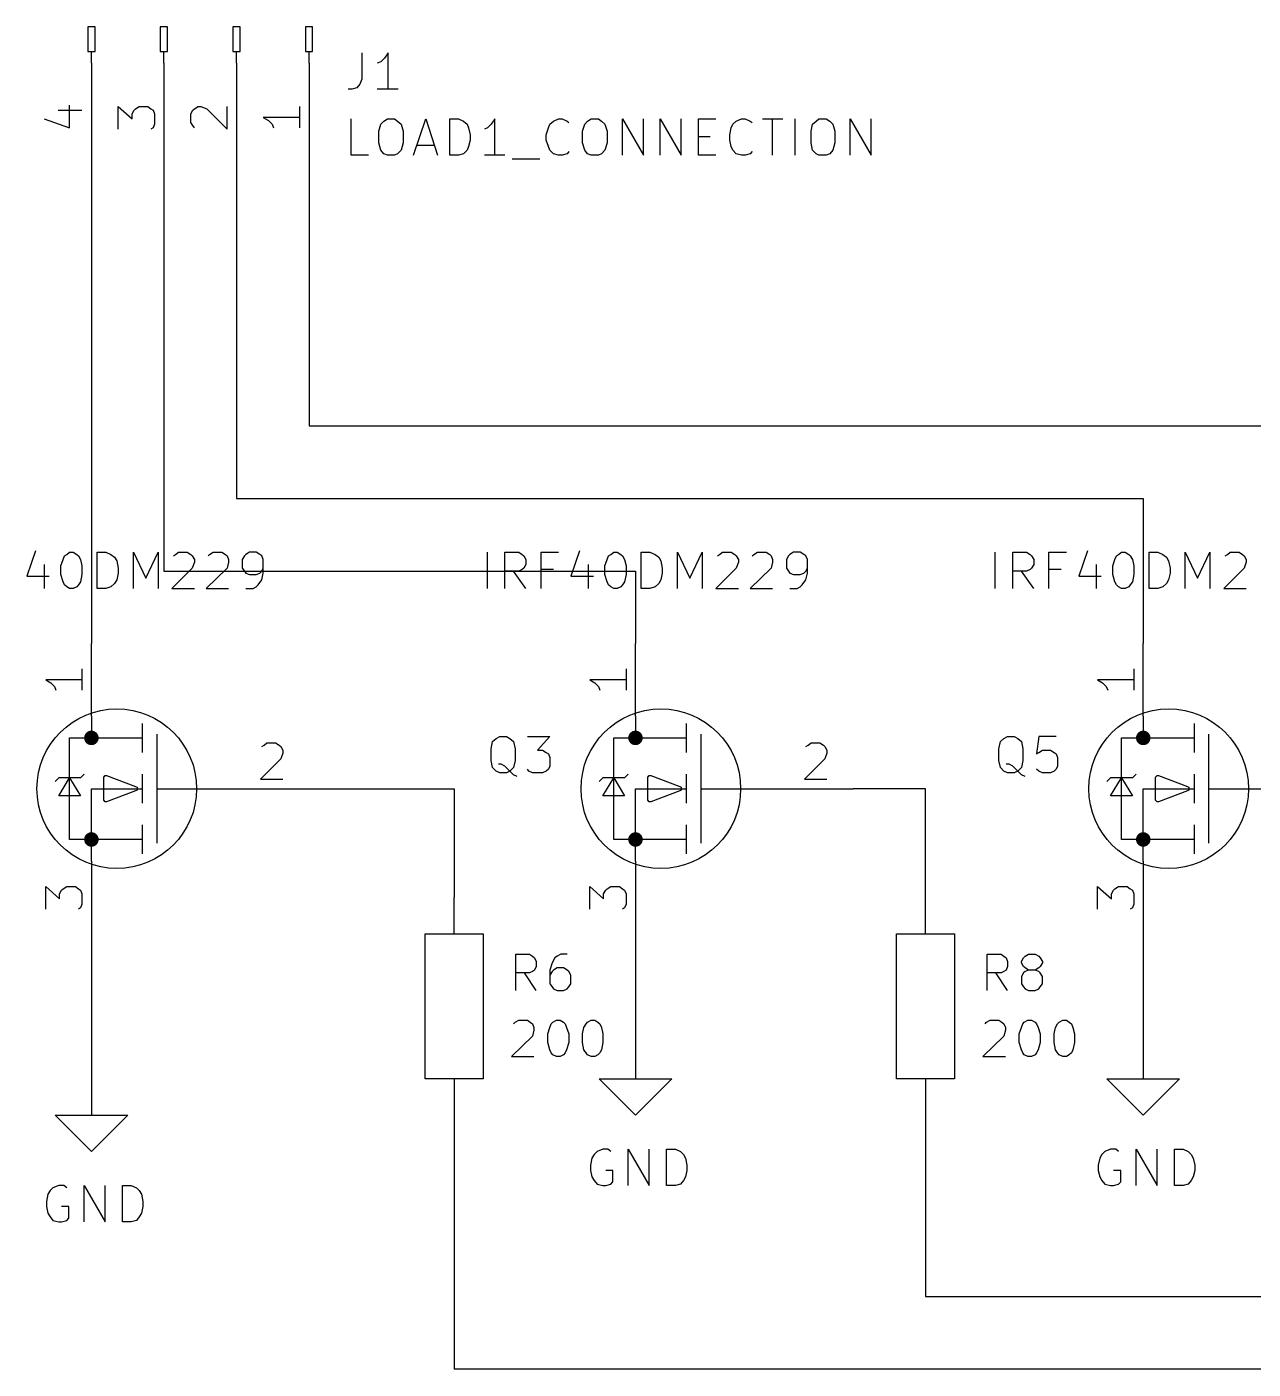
# Model space of a CAD drawing. Extents: x 0.5 to 16.1, y -11.2 to -0.6.
# Drawn here: x 6.461 to 8.151, y -3.7 to -1.85 of the extents above; entities that cross this region are included whole.
import ezdxf

# ---------------------------------------------------------------- set-up
doc = ezdxf.new("R2010")
doc.units = 0
doc.header["$MEASUREMENT"] = 0
for name, color, linetype in [('CYAN2', 4, 'CONTINUOUS'), ('GREEN2', 3, 'CONTINUOUS'), ('RED2', 1, 'CONTINUOUS')]:
    doc.layers.add(name, color=color, linetype=linetype)

msp = doc.modelspace()

# ---------------------------------------------------------------- linework, layer by layer
at = {"layer": 'CYAN2', "linetype": 'CONTINUOUS'}
for p, q in [((6.923, -1.886), (6.923, -1.922)), ((6.959, -1.886), (6.954, -1.893)), ((6.959, -1.936), (6.959, -1.886)), ((6.949, -1.898), (6.944, -1.9)), ((6.954, -1.893), (6.949, -1.898)), ((6.923, -1.922), (6.92, -1.929)), ((6.909, -1.936), (6.904, -1.936)), ((6.916, -1.934), (6.909, -1.936)), ((6.92, -1.929), (6.916, -1.934)), ((6.973, -1.936), (6.944, -1.936)), ((6.908, -2.027), (6.908, -1.977)), ((6.953, -1.98), (6.958, -1.977)), ((6.958, -1.977), (6.968, -1.977)), ((6.968, -1.977), (6.972, -1.98)), ((6.994, -2.027), (7.011, -1.977)), ((7.011, -1.977), (7.027, -2.027)), ((7.044, -2.027), (7.044, -1.977)), ((7.044, -1.977), (7.056, -1.977)), ((7.056, -1.977), (7.063, -1.98)), ((7.106, -1.977), (7.101, -1.984)), ((7.106, -2.027), (7.106, -1.977)), ((7.187, -1.98), (7.194, -1.977)), ((7.194, -1.977), (7.199, -1.977)), ((7.199, -1.977), (7.206, -1.98)), ((7.234, -1.98), (7.239, -1.977)), ((7.239, -1.977), (7.249, -1.977)), ((7.249, -1.977), (7.253, -1.98)), ((7.282, -2.027), (7.282, -1.977)), ((7.282, -1.977), (7.311, -2.027)), ((7.311, -2.027), (7.311, -1.977)), ((7.334, -2.027), (7.334, -1.977)), ((7.334, -1.977), (7.363, -2.027)), ((7.363, -2.027), (7.363, -1.977)), ((7.387, -2.027), (7.387, -1.977)), ((7.387, -1.977), (7.411, -1.977)), ((7.439, -1.98), (7.446, -1.977)), ((7.446, -1.977), (7.451, -1.977)), ((7.451, -1.977), (7.458, -1.98)), ((7.475, -1.977), (7.503, -1.977)), ((7.489, -2.027), (7.489, -1.977)), ((7.52, -2.027), (7.52, -1.977)), ((7.549, -1.98), (7.553, -1.977)), ((7.553, -1.977), (7.563, -1.977)), ((7.563, -1.977), (7.568, -1.98)), ((7.596, -2.027), (7.596, -1.977)), ((7.596, -1.977), (7.625, -2.027)), ((7.625, -2.027), (7.625, -1.977)), ((6.946, -1.994), (6.949, -1.984)), ((6.946, -2.01), (6.946, -1.994)), ((6.949, -1.984), (6.953, -1.98)), ((6.972, -1.98), (6.977, -1.984)), ((6.977, -1.984), (6.98, -1.994)), ((6.98, -1.994), (6.98, -2.01)), ((7.063, -1.98), (7.068, -1.984)), ((7.068, -1.984), (7.07, -1.989)), ((7.07, -1.989), (7.072, -1.999)), ((7.096, -1.989), (7.092, -1.991)), ((7.101, -1.984), (7.096, -1.989)), ((7.177, -1.999), (7.18, -1.989)), ((7.18, -1.989), (7.182, -1.984)), ((7.182, -1.984), (7.187, -1.98)), ((7.206, -1.98), (7.208, -1.982)), ((7.227, -1.994), (7.23, -1.984)), ((7.227, -2.01), (7.227, -1.994)), ((7.23, -1.984), (7.234, -1.98)), ((7.253, -1.98), (7.258, -1.984)), ((7.258, -1.984), (7.261, -1.994)), ((7.261, -1.994), (7.261, -2.01)), ((7.43, -1.999), (7.432, -1.989)), ((7.432, -1.989), (7.434, -1.984)), ((7.434, -1.984), (7.439, -1.98)), ((7.458, -1.98), (7.461, -1.982)), ((7.542, -1.994), (7.544, -1.984)), ((7.542, -2.01), (7.542, -1.994)), ((7.544, -1.984), (7.549, -1.98)), ((7.568, -1.98), (7.572, -1.984)), ((7.572, -1.984), (7.575, -1.994)), ((7.575, -1.994), (7.575, -2.01)), ((6.949, -2.02), (6.946, -2.01)), ((6.98, -2.01), (6.977, -2.02)), ((6.999, -2.013), (7.022, -2.013)), ((7.07, -2.015), (7.068, -2.02)), ((7.072, -2.006), (7.07, -2.015)), ((7.072, -1.999), (7.072, -2.006)), ((7.177, -2.006), (7.177, -1.999)), ((7.18, -2.015), (7.177, -2.006)), ((7.182, -2.02), (7.18, -2.015)), ((7.23, -2.02), (7.227, -2.01)), ((7.261, -2.01), (7.258, -2.02)), ((7.387, -2.001), (7.403, -2.001)), ((7.43, -2.006), (7.43, -1.999)), ((7.432, -2.015), (7.43, -2.006)), ((7.434, -2.02), (7.432, -2.015)), ((7.544, -2.02), (7.542, -2.01)), ((7.575, -2.01), (7.572, -2.02)), ((6.932, -2.027), (6.908, -2.027)), ((6.953, -2.025), (6.949, -2.02)), ((6.958, -2.027), (6.953, -2.025)), ((6.968, -2.027), (6.958, -2.027)), ((6.972, -2.025), (6.968, -2.027)), ((6.977, -2.02), (6.972, -2.025)), ((7.056, -2.027), (7.044, -2.027)), ((7.063, -2.025), (7.056, -2.027)), ((7.068, -2.02), (7.063, -2.025)), ((7.12, -2.027), (7.092, -2.027)), ((7.13, -2.032), (7.168, -2.032)), ((7.187, -2.025), (7.182, -2.02)), ((7.194, -2.027), (7.187, -2.025)), ((7.199, -2.027), (7.194, -2.027)), ((7.206, -2.025), (7.199, -2.027)), ((7.208, -2.022), (7.206, -2.025)), ((7.234, -2.025), (7.23, -2.02)), ((7.239, -2.027), (7.234, -2.025)), ((7.249, -2.027), (7.239, -2.027)), ((7.253, -2.025), (7.249, -2.027)), ((7.258, -2.02), (7.253, -2.025)), ((7.411, -2.027), (7.387, -2.027)), ((7.439, -2.025), (7.434, -2.02)), ((7.446, -2.027), (7.439, -2.025)), ((7.451, -2.027), (7.446, -2.027)), ((7.458, -2.025), (7.451, -2.027)), ((7.461, -2.022), (7.458, -2.025)), ((7.549, -2.025), (7.544, -2.02)), ((7.553, -2.027), (7.549, -2.025)), ((7.563, -2.027), (7.553, -2.027)), ((7.568, -2.025), (7.563, -2.027)), ((7.572, -2.02), (7.568, -2.025)), ((6.473, -2.572), (6.461, -2.607)), ((6.508, -2.593), (6.511, -2.584)), ((6.511, -2.584), (6.513, -2.579)), ((6.513, -2.579), (6.516, -2.577)), ((6.516, -2.577), (6.52, -2.574)), ((6.52, -2.574), (6.525, -2.574)), ((6.525, -2.574), (6.53, -2.577)), ((6.53, -2.577), (6.532, -2.579)), ((6.532, -2.579), (6.535, -2.584)), ((6.535, -2.584), (6.537, -2.593)), ((6.558, -2.624), (6.558, -2.574)), ((6.558, -2.574), (6.57, -2.574)), ((6.57, -2.574), (6.577, -2.577)), ((6.577, -2.577), (6.582, -2.581)), ((6.582, -2.581), (6.585, -2.586)), ((6.585, -2.586), (6.587, -2.596)), ((6.608, -2.624), (6.608, -2.574)), ((6.608, -2.574), (6.625, -2.61)), ((6.625, -2.61), (6.642, -2.574)), ((6.642, -2.574), (6.642, -2.624)), ((6.663, -2.579), (6.666, -2.577)), ((6.666, -2.577), (6.67, -2.574)), ((6.67, -2.574), (6.682, -2.574)), ((6.682, -2.574), (6.687, -2.577)), ((6.687, -2.577), (6.689, -2.579)), ((6.689, -2.579), (6.692, -2.584)), ((6.692, -2.588), (6.689, -2.596)), ((6.692, -2.584), (6.692, -2.588)), ((6.711, -2.579), (6.713, -2.577)), ((6.713, -2.577), (6.718, -2.574)), ((6.718, -2.574), (6.73, -2.574)), ((6.73, -2.574), (6.735, -2.577)), ((6.735, -2.577), (6.737, -2.579)), ((6.737, -2.579), (6.739, -2.584)), ((6.739, -2.588), (6.737, -2.596)), ((6.739, -2.584), (6.739, -2.588)), ((6.761, -2.579), (6.758, -2.584)), ((6.758, -2.584), (6.758, -2.596)), ((6.763, -2.577), (6.761, -2.579)), ((6.768, -2.574), (6.763, -2.577)), ((6.777, -2.574), (6.768, -2.574)), ((6.782, -2.577), (6.777, -2.574)), ((6.785, -2.579), (6.782, -2.577)), ((6.787, -2.584), (6.785, -2.579)), ((6.787, -2.603), (6.787, -2.584)), ((7.096, -2.624), (7.096, -2.574)), ((7.12, -2.624), (7.12, -2.574)), ((7.12, -2.574), (7.139, -2.574)), ((7.139, -2.574), (7.144, -2.577)), ((7.144, -2.577), (7.146, -2.579)), ((7.146, -2.579), (7.149, -2.584)), ((7.149, -2.584), (7.149, -2.591)), ((7.17, -2.624), (7.17, -2.574)), ((7.17, -2.574), (7.194, -2.574)), ((7.223, -2.572), (7.211, -2.607)), ((7.258, -2.593), (7.261, -2.584)), ((7.261, -2.584), (7.263, -2.579)), ((7.263, -2.579), (7.266, -2.577)), ((7.266, -2.577), (7.27, -2.574)), ((7.27, -2.574), (7.275, -2.574)), ((7.275, -2.574), (7.28, -2.577)), ((7.28, -2.577), (7.282, -2.579)), ((7.282, -2.579), (7.285, -2.584)), ((7.285, -2.584), (7.287, -2.593)), ((7.308, -2.624), (7.308, -2.574)), ((7.308, -2.574), (7.32, -2.574)), ((7.32, -2.574), (7.327, -2.577)), ((7.327, -2.577), (7.332, -2.581)), ((7.332, -2.581), (7.335, -2.586)), ((7.335, -2.586), (7.337, -2.596)), ((7.358, -2.624), (7.358, -2.574)), ((7.358, -2.574), (7.375, -2.61)), ((7.375, -2.61), (7.392, -2.574)), ((7.392, -2.574), (7.392, -2.624)), ((7.413, -2.579), (7.416, -2.577)), ((7.416, -2.577), (7.42, -2.574)), ((7.42, -2.574), (7.432, -2.574)), ((7.432, -2.574), (7.437, -2.577)), ((7.437, -2.577), (7.439, -2.579)), ((7.439, -2.579), (7.442, -2.584)), ((7.442, -2.588), (7.439, -2.596)), ((7.442, -2.584), (7.442, -2.588)), ((7.461, -2.579), (7.463, -2.577)), ((7.463, -2.577), (7.468, -2.574)), ((7.468, -2.574), (7.48, -2.574)), ((7.48, -2.574), (7.485, -2.577)), ((7.485, -2.577), (7.487, -2.579)), ((7.487, -2.579), (7.489, -2.584)), ((7.489, -2.588), (7.487, -2.596)), ((7.489, -2.584), (7.489, -2.588)), ((7.511, -2.579), (7.508, -2.584)), ((7.508, -2.584), (7.508, -2.596)), ((7.513, -2.577), (7.511, -2.579)), ((7.518, -2.574), (7.513, -2.577)), ((7.527, -2.574), (7.518, -2.574)), ((7.532, -2.577), (7.527, -2.574)), ((7.535, -2.579), (7.532, -2.577)), ((7.537, -2.584), (7.535, -2.579)), ((7.537, -2.603), (7.537, -2.584)), ((7.796, -2.624), (7.796, -2.574)), ((7.82, -2.624), (7.82, -2.574)), ((7.82, -2.574), (7.839, -2.574)), ((7.839, -2.574), (7.844, -2.577)), ((7.844, -2.577), (7.846, -2.579)), ((7.846, -2.579), (7.849, -2.584)), ((7.849, -2.584), (7.849, -2.591)), ((7.87, -2.624), (7.87, -2.574)), ((7.87, -2.574), (7.894, -2.574)), ((7.923, -2.572), (7.911, -2.607)), ((7.958, -2.593), (7.961, -2.584)), ((7.961, -2.584), (7.963, -2.579)), ((7.963, -2.579), (7.966, -2.577)), ((7.966, -2.577), (7.97, -2.574)), ((7.97, -2.574), (7.975, -2.574)), ((7.975, -2.574), (7.98, -2.577)), ((7.98, -2.577), (7.982, -2.579)), ((7.982, -2.579), (7.985, -2.584)), ((7.985, -2.584), (7.987, -2.593)), ((8.008, -2.624), (8.008, -2.574)), ((8.008, -2.574), (8.02, -2.574)), ((8.02, -2.574), (8.027, -2.577)), ((8.027, -2.577), (8.032, -2.581)), ((8.032, -2.581), (8.035, -2.586)), ((8.035, -2.586), (8.037, -2.596)), ((8.058, -2.624), (8.058, -2.574)), ((8.058, -2.574), (8.075, -2.61)), ((8.075, -2.61), (8.092, -2.574)), ((8.092, -2.574), (8.092, -2.624)), ((8.113, -2.579), (8.116, -2.577)), ((8.116, -2.577), (8.12, -2.574)), ((8.12, -2.574), (8.132, -2.574)), ((8.132, -2.574), (8.137, -2.577)), ((8.137, -2.577), (8.139, -2.579)), ((8.139, -2.579), (8.142, -2.584)), ((8.142, -2.588), (8.139, -2.596)), ((8.142, -2.584), (8.142, -2.588)), ((6.461, -2.607), (6.492, -2.607)), ((6.485, -2.591), (6.485, -2.624)), ((6.508, -2.605), (6.508, -2.593)), ((6.511, -2.615), (6.508, -2.605)), ((6.537, -2.605), (6.535, -2.615)), ((6.537, -2.593), (6.537, -2.605)), ((6.587, -2.603), (6.585, -2.612)), ((6.587, -2.596), (6.587, -2.603)), ((6.689, -2.596), (6.661, -2.624)), ((6.737, -2.596), (6.708, -2.624)), ((6.758, -2.596), (6.761, -2.6)), ((6.761, -2.6), (6.763, -2.603)), ((6.763, -2.603), (6.768, -2.605)), ((6.768, -2.605), (6.777, -2.605)), ((6.777, -2.605), (6.782, -2.603)), ((6.782, -2.603), (6.785, -2.6)), ((6.785, -2.6), (6.787, -2.596)), ((6.785, -2.612), (6.787, -2.603)), ((7.139, -2.6), (7.12, -2.6)), ((7.149, -2.624), (7.132, -2.6)), ((7.144, -2.598), (7.139, -2.6)), ((7.146, -2.596), (7.144, -2.598)), ((7.149, -2.591), (7.146, -2.596)), ((7.187, -2.598), (7.17, -2.598)), ((7.211, -2.607), (7.242, -2.607)), ((7.235, -2.591), (7.235, -2.624)), ((7.258, -2.605), (7.258, -2.593)), ((7.261, -2.615), (7.258, -2.605)), ((7.287, -2.605), (7.285, -2.615)), ((7.287, -2.593), (7.287, -2.605)), ((7.337, -2.603), (7.335, -2.612)), ((7.337, -2.596), (7.337, -2.603)), ((7.439, -2.596), (7.411, -2.624)), ((7.487, -2.596), (7.458, -2.624)), ((7.508, -2.596), (7.511, -2.6)), ((7.511, -2.6), (7.513, -2.603)), ((7.513, -2.603), (7.518, -2.605)), ((7.518, -2.605), (7.527, -2.605)), ((7.527, -2.605), (7.532, -2.603)), ((7.532, -2.603), (7.535, -2.6)), ((7.535, -2.6), (7.537, -2.596)), ((7.535, -2.612), (7.537, -2.603)), ((7.839, -2.6), (7.82, -2.6)), ((7.849, -2.624), (7.832, -2.6)), ((7.844, -2.598), (7.839, -2.6)), ((7.846, -2.596), (7.844, -2.598)), ((7.849, -2.591), (7.846, -2.596)), ((7.887, -2.598), (7.87, -2.598)), ((7.911, -2.607), (7.942, -2.607)), ((7.935, -2.591), (7.935, -2.624)), ((7.958, -2.605), (7.958, -2.593)), ((7.961, -2.615), (7.958, -2.605)), ((7.987, -2.605), (7.985, -2.615)), ((7.987, -2.593), (7.987, -2.605)), ((8.037, -2.603), (8.035, -2.612)), ((8.037, -2.596), (8.037, -2.603)), ((8.139, -2.596), (8.111, -2.624)), ((6.513, -2.619), (6.511, -2.615)), ((6.516, -2.622), (6.513, -2.619)), ((6.52, -2.624), (6.516, -2.622)), ((6.525, -2.624), (6.52, -2.624)), ((6.53, -2.622), (6.525, -2.624)), ((6.532, -2.619), (6.53, -2.622)), ((6.535, -2.615), (6.532, -2.619)), ((6.57, -2.624), (6.558, -2.624)), ((6.577, -2.622), (6.57, -2.624)), ((6.582, -2.617), (6.577, -2.622)), ((6.585, -2.612), (6.582, -2.617)), ((6.661, -2.624), (6.692, -2.624)), ((6.708, -2.624), (6.739, -2.624)), ((6.763, -2.624), (6.773, -2.624)), ((6.773, -2.624), (6.777, -2.622)), ((6.777, -2.622), (6.78, -2.619)), ((6.78, -2.619), (6.785, -2.612)), ((7.263, -2.619), (7.261, -2.615)), ((7.266, -2.622), (7.263, -2.619)), ((7.27, -2.624), (7.266, -2.622)), ((7.275, -2.624), (7.27, -2.624)), ((7.28, -2.622), (7.275, -2.624)), ((7.282, -2.619), (7.28, -2.622)), ((7.285, -2.615), (7.282, -2.619)), ((7.32, -2.624), (7.308, -2.624)), ((7.327, -2.622), (7.32, -2.624)), ((7.332, -2.617), (7.327, -2.622)), ((7.335, -2.612), (7.332, -2.617)), ((7.411, -2.624), (7.442, -2.624)), ((7.458, -2.624), (7.489, -2.624)), ((7.513, -2.624), (7.523, -2.624)), ((7.523, -2.624), (7.527, -2.622)), ((7.527, -2.622), (7.53, -2.619)), ((7.53, -2.619), (7.535, -2.612)), ((7.963, -2.619), (7.961, -2.615)), ((7.966, -2.622), (7.963, -2.619)), ((7.97, -2.624), (7.966, -2.622)), ((7.975, -2.624), (7.97, -2.624)), ((7.98, -2.622), (7.975, -2.624)), ((7.982, -2.619), (7.98, -2.622)), ((7.985, -2.615), (7.982, -2.619)), ((8.02, -2.624), (8.008, -2.624)), ((8.027, -2.622), (8.02, -2.624)), ((8.032, -2.617), (8.027, -2.622)), ((8.035, -2.612), (8.032, -2.617)), ((8.111, -2.624), (8.142, -2.624)), ((7.108, -2.831), (7.113, -2.828)), ((7.113, -2.828), (7.122, -2.828)), ((7.122, -2.828), (7.127, -2.831)), ((7.151, -2.828), (7.182, -2.828)), ((7.182, -2.828), (7.165, -2.847)), ((7.808, -2.831), (7.813, -2.828)), ((7.813, -2.828), (7.822, -2.828)), ((7.822, -2.828), (7.827, -2.831)), ((7.856, -2.828), (7.853, -2.852)), ((7.88, -2.828), (7.856, -2.828)), ((7.101, -2.845), (7.103, -2.835)), ((7.101, -2.861), (7.101, -2.845)), ((7.103, -2.835), (7.108, -2.831)), ((7.127, -2.831), (7.132, -2.835)), ((7.132, -2.835), (7.134, -2.845)), ((7.134, -2.845), (7.134, -2.861)), ((7.165, -2.847), (7.172, -2.847)), ((7.172, -2.847), (7.177, -2.85)), ((7.801, -2.845), (7.803, -2.835)), ((7.801, -2.861), (7.801, -2.845)), ((7.803, -2.835), (7.808, -2.831)), ((7.827, -2.831), (7.832, -2.835)), ((7.832, -2.835), (7.834, -2.845)), ((7.834, -2.845), (7.834, -2.861)), ((7.856, -2.85), (7.861, -2.847)), ((7.861, -2.847), (7.872, -2.847)), ((7.872, -2.847), (7.877, -2.85)), ((7.103, -2.871), (7.101, -2.861)), ((7.115, -2.866), (7.111, -2.866)), ((7.12, -2.869), (7.115, -2.866)), ((7.134, -2.861), (7.132, -2.871)), ((7.177, -2.85), (7.18, -2.852)), ((7.18, -2.852), (7.182, -2.857)), ((7.182, -2.857), (7.182, -2.869)), ((7.803, -2.871), (7.801, -2.861)), ((7.815, -2.866), (7.811, -2.866)), ((7.82, -2.869), (7.815, -2.866)), ((7.834, -2.861), (7.832, -2.871)), ((7.853, -2.852), (7.856, -2.85)), ((7.877, -2.85), (7.88, -2.852)), ((7.88, -2.852), (7.882, -2.857)), ((7.882, -2.857), (7.882, -2.869)), ((7.108, -2.876), (7.103, -2.871)), ((7.113, -2.878), (7.108, -2.876)), ((7.122, -2.878), (7.113, -2.878)), ((7.127, -2.876), (7.12, -2.869)), ((7.127, -2.876), (7.122, -2.878)), ((7.132, -2.871), (7.127, -2.876)), ((7.132, -2.881), (7.127, -2.876)), ((7.137, -2.883), (7.132, -2.881)), ((7.153, -2.876), (7.151, -2.873)), ((7.158, -2.878), (7.153, -2.876)), ((7.172, -2.878), (7.158, -2.878)), ((7.177, -2.876), (7.172, -2.878)), ((7.18, -2.873), (7.177, -2.876)), ((7.182, -2.869), (7.18, -2.873)), ((7.808, -2.876), (7.803, -2.871)), ((7.813, -2.878), (7.808, -2.876)), ((7.822, -2.878), (7.813, -2.878)), ((7.827, -2.876), (7.82, -2.869)), ((7.827, -2.876), (7.822, -2.878)), ((7.832, -2.871), (7.827, -2.876)), ((7.832, -2.881), (7.827, -2.876)), ((7.837, -2.883), (7.832, -2.881)), ((7.856, -2.876), (7.853, -2.873)), ((7.861, -2.878), (7.856, -2.876)), ((7.872, -2.878), (7.861, -2.878)), ((7.877, -2.876), (7.872, -2.878)), ((7.88, -2.873), (7.877, -2.876)), ((7.882, -2.869), (7.88, -2.873)), ((7.135, -3.178), (7.135, -3.128)), ((7.135, -3.128), (7.154, -3.128)), ((7.154, -3.128), (7.158, -3.131)), ((7.158, -3.131), (7.161, -3.133)), ((7.161, -3.133), (7.163, -3.138)), ((7.163, -3.145), (7.161, -3.15)), ((7.163, -3.138), (7.163, -3.145)), ((7.185, -3.14), (7.182, -3.15)), ((7.189, -3.133), (7.185, -3.14)), ((7.192, -3.131), (7.189, -3.133)), ((7.197, -3.128), (7.192, -3.131)), ((7.206, -3.128), (7.197, -3.128)), ((7.785, -3.178), (7.785, -3.128)), ((7.785, -3.128), (7.804, -3.128)), ((7.804, -3.128), (7.808, -3.131)), ((7.808, -3.131), (7.811, -3.133)), ((7.811, -3.133), (7.813, -3.138)), ((7.813, -3.145), (7.811, -3.15)), ((7.813, -3.138), (7.813, -3.145)), ((7.832, -3.138), (7.835, -3.133)), ((7.832, -3.14), (7.832, -3.138)), ((7.835, -3.145), (7.832, -3.14)), ((7.835, -3.133), (7.837, -3.131)), ((7.837, -3.147), (7.835, -3.145)), ((7.837, -3.131), (7.842, -3.128)), ((7.842, -3.128), (7.851, -3.128)), ((7.851, -3.128), (7.856, -3.131)), ((7.856, -3.131), (7.858, -3.133)), ((7.858, -3.145), (7.856, -3.147)), ((7.858, -3.133), (7.861, -3.138)), ((7.861, -3.14), (7.858, -3.145)), ((7.861, -3.138), (7.861, -3.14)), ((7.154, -3.154), (7.135, -3.154)), ((7.163, -3.178), (7.147, -3.154)), ((7.158, -3.152), (7.154, -3.154)), ((7.161, -3.15), (7.158, -3.152)), ((7.182, -3.15), (7.182, -3.169)), ((7.185, -3.152), (7.182, -3.157)), ((7.187, -3.15), (7.185, -3.152)), ((7.192, -3.147), (7.187, -3.15)), ((7.201, -3.147), (7.192, -3.147)), ((7.206, -3.15), (7.201, -3.147)), ((7.208, -3.152), (7.206, -3.15)), ((7.211, -3.157), (7.208, -3.152)), ((7.211, -3.169), (7.211, -3.157)), ((7.804, -3.154), (7.785, -3.154)), ((7.813, -3.178), (7.797, -3.154)), ((7.808, -3.152), (7.804, -3.154)), ((7.811, -3.15), (7.808, -3.152)), ((7.835, -3.154), (7.832, -3.159)), ((7.832, -3.159), (7.832, -3.169)), ((7.837, -3.152), (7.835, -3.154)), ((7.842, -3.15), (7.837, -3.147)), ((7.842, -3.15), (7.837, -3.152)), ((7.851, -3.15), (7.842, -3.15)), ((7.856, -3.147), (7.851, -3.15)), ((7.856, -3.152), (7.851, -3.15)), ((7.858, -3.154), (7.856, -3.152)), ((7.861, -3.159), (7.858, -3.154)), ((7.861, -3.169), (7.861, -3.159)), ((7.182, -3.169), (7.185, -3.173)), ((7.185, -3.173), (7.187, -3.176)), ((7.187, -3.176), (7.192, -3.178)), ((7.192, -3.178), (7.201, -3.178)), ((7.201, -3.178), (7.206, -3.176)), ((7.206, -3.176), (7.208, -3.173)), ((7.208, -3.173), (7.211, -3.169)), ((7.832, -3.169), (7.835, -3.173)), ((7.835, -3.173), (7.837, -3.176)), ((7.837, -3.176), (7.842, -3.178)), ((7.842, -3.178), (7.851, -3.178)), ((7.851, -3.178), (7.856, -3.176)), ((7.856, -3.176), (7.858, -3.173)), ((7.858, -3.173), (7.861, -3.169)), ((7.134, -3.222), (7.139, -3.219)), ((7.139, -3.219), (7.151, -3.219)), ((7.151, -3.219), (7.155, -3.222)), ((7.186, -3.222), (7.191, -3.219)), ((7.191, -3.219), (7.196, -3.219)), ((7.196, -3.219), (7.201, -3.222)), ((7.234, -3.222), (7.239, -3.219)), ((7.239, -3.219), (7.244, -3.219)), ((7.244, -3.219), (7.248, -3.222)), ((7.784, -3.222), (7.789, -3.219)), ((7.789, -3.219), (7.801, -3.219)), ((7.801, -3.219), (7.805, -3.222)), ((7.836, -3.222), (7.841, -3.219)), ((7.841, -3.219), (7.846, -3.219)), ((7.846, -3.219), (7.851, -3.222)), ((7.884, -3.222), (7.889, -3.219)), ((7.889, -3.219), (7.894, -3.219)), ((7.894, -3.219), (7.898, -3.222)), ((7.132, -3.224), (7.134, -3.222)), ((7.155, -3.222), (7.158, -3.224)), ((7.158, -3.224), (7.16, -3.229)), ((7.16, -3.233), (7.158, -3.241)), ((7.16, -3.229), (7.16, -3.233)), ((7.179, -3.238), (7.182, -3.229)), ((7.182, -3.229), (7.184, -3.224)), ((7.184, -3.224), (7.186, -3.222)), ((7.201, -3.222), (7.203, -3.224)), ((7.203, -3.224), (7.205, -3.229)), ((7.205, -3.229), (7.208, -3.238)), ((7.227, -3.238), (7.229, -3.229)), ((7.229, -3.229), (7.232, -3.224)), ((7.232, -3.224), (7.234, -3.222)), ((7.248, -3.222), (7.251, -3.224)), ((7.251, -3.224), (7.253, -3.229)), ((7.253, -3.229), (7.255, -3.238)), ((7.782, -3.224), (7.784, -3.222)), ((7.805, -3.222), (7.808, -3.224)), ((7.808, -3.224), (7.81, -3.229)), ((7.81, -3.233), (7.808, -3.241)), ((7.81, -3.229), (7.81, -3.233)), ((7.829, -3.238), (7.832, -3.229)), ((7.832, -3.229), (7.834, -3.224)), ((7.834, -3.224), (7.836, -3.222)), ((7.851, -3.222), (7.853, -3.224)), ((7.853, -3.224), (7.855, -3.229)), ((7.855, -3.229), (7.858, -3.238)), ((7.877, -3.238), (7.879, -3.229)), ((7.879, -3.229), (7.882, -3.224)), ((7.882, -3.224), (7.884, -3.222)), ((7.898, -3.222), (7.901, -3.224)), ((7.901, -3.224), (7.903, -3.229)), ((7.903, -3.229), (7.905, -3.238)), ((7.158, -3.241), (7.129, -3.269)), ((7.179, -3.25), (7.179, -3.238)), ((7.182, -3.26), (7.179, -3.25)), ((7.208, -3.25), (7.205, -3.26)), ((7.208, -3.238), (7.208, -3.25)), ((7.227, -3.25), (7.227, -3.238)), ((7.229, -3.26), (7.227, -3.25)), ((7.255, -3.25), (7.253, -3.26)), ((7.255, -3.238), (7.255, -3.25)), ((7.808, -3.241), (7.779, -3.269)), ((7.829, -3.25), (7.829, -3.238)), ((7.832, -3.26), (7.829, -3.25)), ((7.858, -3.25), (7.855, -3.26)), ((7.858, -3.238), (7.858, -3.25)), ((7.877, -3.25), (7.877, -3.238)), ((7.879, -3.26), (7.877, -3.25)), ((7.905, -3.25), (7.903, -3.26)), ((7.905, -3.238), (7.905, -3.25)), ((7.129, -3.269), (7.16, -3.269)), ((7.184, -3.264), (7.182, -3.26)), ((7.186, -3.267), (7.184, -3.264)), ((7.191, -3.269), (7.186, -3.267)), ((7.196, -3.269), (7.191, -3.269)), ((7.201, -3.267), (7.196, -3.269)), ((7.203, -3.264), (7.201, -3.267)), ((7.205, -3.26), (7.203, -3.264)), ((7.232, -3.264), (7.229, -3.26)), ((7.234, -3.267), (7.232, -3.264)), ((7.239, -3.269), (7.234, -3.267)), ((7.244, -3.269), (7.239, -3.269)), ((7.248, -3.267), (7.244, -3.269)), ((7.251, -3.264), (7.248, -3.267)), ((7.253, -3.26), (7.251, -3.264)), ((7.779, -3.269), (7.81, -3.269)), ((7.834, -3.264), (7.832, -3.26)), ((7.836, -3.267), (7.834, -3.264)), ((7.841, -3.269), (7.836, -3.267)), ((7.846, -3.269), (7.841, -3.269)), ((7.851, -3.267), (7.846, -3.269)), ((7.853, -3.264), (7.851, -3.267)), ((7.855, -3.26), (7.853, -3.264)), ((7.882, -3.264), (7.879, -3.26)), ((7.884, -3.267), (7.882, -3.264)), ((7.889, -3.269), (7.884, -3.267)), ((7.894, -3.269), (7.889, -3.269)), ((7.898, -3.267), (7.894, -3.269)), ((7.901, -3.264), (7.898, -3.267)), ((7.903, -3.26), (7.901, -3.264)), ((7.243, -3.404), (7.24, -3.409)), ((7.247, -3.4), (7.243, -3.404)), ((7.255, -3.397), (7.247, -3.4)), ((7.262, -3.397), (7.255, -3.397)), ((7.266, -3.4), (7.262, -3.397)), ((7.29, -3.447), (7.29, -3.397)), ((7.29, -3.397), (7.319, -3.447)), ((7.319, -3.447), (7.319, -3.397)), ((7.343, -3.447), (7.343, -3.397)), ((7.343, -3.397), (7.355, -3.397)), ((7.355, -3.397), (7.362, -3.4)), ((7.362, -3.4), (7.366, -3.404)), ((7.366, -3.404), (7.369, -3.409)), ((7.943, -3.404), (7.94, -3.409)), ((7.947, -3.4), (7.943, -3.404)), ((7.955, -3.397), (7.947, -3.4)), ((7.962, -3.397), (7.955, -3.397)), ((7.966, -3.4), (7.962, -3.397)), ((7.99, -3.447), (7.99, -3.397)), ((7.99, -3.397), (8.019, -3.447)), ((8.019, -3.447), (8.019, -3.397)), ((8.043, -3.447), (8.043, -3.397)), ((8.043, -3.397), (8.055, -3.397)), ((8.055, -3.397), (8.062, -3.4)), ((8.062, -3.4), (8.066, -3.404)), ((8.066, -3.404), (8.069, -3.409)), ((7.24, -3.409), (7.238, -3.419)), ((7.238, -3.419), (7.238, -3.426)), ((7.369, -3.409), (7.371, -3.419)), ((7.371, -3.419), (7.371, -3.426)), ((7.94, -3.409), (7.938, -3.419)), ((7.938, -3.419), (7.938, -3.426)), ((8.069, -3.409), (8.071, -3.419)), ((8.071, -3.419), (8.071, -3.426)), ((7.238, -3.426), (7.24, -3.435)), ((7.24, -3.435), (7.243, -3.44)), ((7.243, -3.44), (7.247, -3.445)), ((7.269, -3.426), (7.259, -3.426)), ((7.269, -3.442), (7.269, -3.426)), ((7.366, -3.44), (7.362, -3.445)), ((7.369, -3.435), (7.366, -3.44)), ((7.371, -3.426), (7.369, -3.435)), ((7.938, -3.426), (7.94, -3.435)), ((7.94, -3.435), (7.943, -3.44)), ((7.943, -3.44), (7.947, -3.445)), ((7.969, -3.426), (7.959, -3.426)), ((7.969, -3.442), (7.969, -3.426)), ((8.066, -3.44), (8.062, -3.445)), ((8.069, -3.435), (8.066, -3.44)), ((8.071, -3.426), (8.069, -3.435)), ((6.49, -3.459), (6.488, -3.469)), ((6.493, -3.454), (6.49, -3.459)), ((6.497, -3.45), (6.493, -3.454)), ((6.505, -3.447), (6.497, -3.45)), ((6.512, -3.447), (6.505, -3.447)), ((6.516, -3.45), (6.512, -3.447)), ((6.54, -3.497), (6.54, -3.447)), ((6.54, -3.447), (6.569, -3.497)), ((6.569, -3.497), (6.569, -3.447)), ((6.593, -3.497), (6.593, -3.447)), ((6.593, -3.447), (6.605, -3.447)), ((6.605, -3.447), (6.612, -3.45)), ((6.612, -3.45), (6.616, -3.454)), ((6.616, -3.454), (6.619, -3.459)), ((6.619, -3.459), (6.621, -3.469)), ((7.247, -3.445), (7.255, -3.447)), ((7.255, -3.447), (7.259, -3.447)), ((7.259, -3.447), (7.266, -3.445)), ((7.266, -3.445), (7.269, -3.442)), ((7.355, -3.447), (7.343, -3.447)), ((7.362, -3.445), (7.355, -3.447)), ((7.947, -3.445), (7.955, -3.447)), ((7.955, -3.447), (7.959, -3.447)), ((7.959, -3.447), (7.966, -3.445)), ((7.966, -3.445), (7.969, -3.442)), ((8.055, -3.447), (8.043, -3.447)), ((8.062, -3.445), (8.055, -3.447)), ((6.488, -3.469), (6.488, -3.476)), ((6.488, -3.476), (6.49, -3.485)), ((6.519, -3.476), (6.509, -3.476)), ((6.519, -3.492), (6.519, -3.476)), ((6.621, -3.476), (6.619, -3.485)), ((6.621, -3.469), (6.621, -3.476)), ((6.49, -3.485), (6.493, -3.49)), ((6.493, -3.49), (6.497, -3.495)), ((6.497, -3.495), (6.505, -3.497)), ((6.509, -3.497), (6.516, -3.495)), ((6.516, -3.495), (6.519, -3.492)), ((6.612, -3.495), (6.605, -3.497)), ((6.616, -3.49), (6.612, -3.495)), ((6.619, -3.485), (6.616, -3.49)), ((6.505, -3.497), (6.509, -3.497)), ((6.605, -3.497), (6.593, -3.497))]:
    msp.add_line(p, q, dxfattribs=at)
at = {"layer": 'GREEN2', "linetype": 'CONTINUOUS'}
for p, q in [((6.55, -2.05), (6.55, -2.7)), ((6.65, -2.05), (6.65, -2.6)), ((6.75, -2.05), (6.75, -2.5)), ((6.85, -2.05), (6.85, -2.4)), ((6.85, -2.4), (8.55, -2.4)), ((6.75, -2.5), (8, -2.5)), ((8, -2.5), (8, -2.7)), ((6.65, -2.6), (7.3, -2.6)), ((7.3, -2.6), (7.3, -2.7)), ((6.85, -2.9), (7.05, -2.9)), ((7.05, -2.9), (7.05, -3.05)), ((7.7, -2.9), (7.6, -2.9)), ((7.7, -3.05), (7.7, -2.9)), ((6.55, -3.1), (6.55, -3.3)), ((7.3, -3.1), (7.3, -3.25)), ((8, -3.1), (8, -3.25)), ((7.05, -3.35), (7.05, -3.7)), ((7.7, -3.35), (7.7, -3.6)), ((7.7, -3.6), (9.7, -3.6)), ((9.7, -3.7), (7.05, -3.7))]:
    msp.add_line(p, q, dxfattribs=at)
at = {"layer": 'RED2', "linetype": 'CONTINUOUS'}
for p, q in [((6.555, -1.85), (6.545, -1.85)), ((6.545, -1.85), (6.545, -1.884)), ((6.555, -1.884), (6.555, -1.85)), ((6.655, -1.85), (6.645, -1.85)), ((6.645, -1.85), (6.645, -1.884)), ((6.655, -1.884), (6.655, -1.85)), ((6.755, -1.85), (6.745, -1.85)), ((6.745, -1.85), (6.745, -1.884)), ((6.755, -1.884), (6.755, -1.85)), ((6.855, -1.85), (6.845, -1.85)), ((6.845, -1.85), (6.845, -1.884)), ((6.855, -1.884), (6.855, -1.85)), ((6.545, -1.884), (6.555, -1.884)), ((6.55, -1.9), (6.55, -1.884)), ((6.645, -1.884), (6.655, -1.884)), ((6.65, -1.9), (6.65, -1.884)), ((6.745, -1.884), (6.755, -1.884)), ((6.75, -1.9), (6.75, -1.884)), ((6.845, -1.884), (6.855, -1.884)), ((6.85, -1.9), (6.85, -1.884)), ((6.55, -1.9), (6.55, -2.05)), ((6.65, -1.9), (6.65, -2.05)), ((6.75, -1.9), (6.75, -2.05)), ((6.85, -1.9), (6.85, -2.05)), ((6.52, -1.989), (6.52, -1.958)), ((6.587, -1.991), (6.587, -1.96)), ((6.587, -1.96), (6.606, -1.977)), ((6.611, -1.963), (6.616, -1.96)), ((6.616, -1.96), (6.628, -1.96)), ((6.628, -1.96), (6.632, -1.963)), ((6.692, -1.963), (6.697, -1.96)), ((6.697, -1.96), (6.701, -1.96)), ((6.701, -1.96), (6.709, -1.963)), ((6.737, -1.991), (6.737, -1.96)), ((6.837, -1.96), (6.837, -1.989)), ((6.485, -1.977), (6.52, -1.989)), ((6.504, -1.965), (6.537, -1.965)), ((6.606, -1.97), (6.609, -1.965)), ((6.606, -1.977), (6.606, -1.97)), ((6.609, -1.965), (6.611, -1.963)), ((6.632, -1.963), (6.635, -1.965)), ((6.635, -1.965), (6.637, -1.97)), ((6.637, -1.97), (6.637, -1.984)), ((6.687, -1.97), (6.69, -1.965)), ((6.687, -1.982), (6.687, -1.97)), ((6.69, -1.965), (6.692, -1.963)), ((6.709, -1.963), (6.737, -1.991)), ((6.837, -1.975), (6.787, -1.975)), ((6.787, -1.975), (6.794, -1.979)), ((6.794, -1.979), (6.799, -1.984)), ((6.635, -1.989), (6.632, -1.991)), ((6.637, -1.984), (6.635, -1.989)), ((6.69, -1.986), (6.687, -1.982)), ((6.692, -1.989), (6.69, -1.986)), ((6.799, -1.984), (6.801, -1.989)), ((6.55, -2.8), (6.55, -2.7)), ((7.3, -2.8), (7.3, -2.7)), ((8, -2.8), (8, -2.7)), ((6.537, -2.735), (6.537, -2.764)), ((7.287, -2.735), (7.287, -2.764)), ((7.987, -2.735), (7.987, -2.764)), ((6.537, -2.75), (6.487, -2.75)), ((6.487, -2.75), (6.494, -2.754)), ((6.494, -2.754), (6.499, -2.759)), ((7.287, -2.75), (7.237, -2.75)), ((7.237, -2.75), (7.244, -2.754)), ((7.244, -2.754), (7.249, -2.759)), ((7.987, -2.75), (7.937, -2.75)), ((7.937, -2.75), (7.944, -2.754)), ((7.944, -2.754), (7.949, -2.759)), ((6.499, -2.759), (6.501, -2.764)), ((7.249, -2.759), (7.251, -2.764)), ((7.949, -2.759), (7.951, -2.764)), ((6.55, -2.8), (6.55, -2.83)), ((6.62, -2.81), (6.62, -2.85)), ((7.3, -2.8), (7.3, -2.83)), ((7.37, -2.81), (7.37, -2.85)), ((8, -2.8), (8, -2.83)), ((8.07, -2.81), (8.07, -2.85)), ((6.52, -2.97), (6.52, -2.83)), ((6.52, -2.83), (6.62, -2.83)), ((6.64, -2.825), (6.64, -2.975)), ((7.27, -2.97), (7.27, -2.83)), ((7.27, -2.83), (7.37, -2.83)), ((7.39, -2.825), (7.39, -2.975)), ((7.97, -2.97), (7.97, -2.83)), ((7.97, -2.83), (8.07, -2.83)), ((8.09, -2.825), (8.09, -2.975)), ((6.785, -2.842), (6.788, -2.84)), ((6.788, -2.84), (6.792, -2.837)), ((6.792, -2.837), (6.804, -2.837)), ((6.804, -2.837), (6.809, -2.84)), ((6.809, -2.84), (6.811, -2.842)), ((6.811, -2.842), (6.814, -2.847)), ((6.814, -2.847), (6.814, -2.851)), ((7.535, -2.842), (7.538, -2.84)), ((7.538, -2.84), (7.542, -2.837)), ((7.542, -2.837), (7.554, -2.837)), ((7.554, -2.837), (7.559, -2.84)), ((7.559, -2.84), (7.561, -2.842)), ((7.561, -2.842), (7.564, -2.847)), ((7.564, -2.847), (7.564, -2.851)), ((6.811, -2.859), (6.783, -2.887)), ((6.814, -2.851), (6.811, -2.859)), ((7.561, -2.859), (7.533, -2.887)), ((7.564, -2.851), (7.561, -2.859)), ((6.505, -2.885), (6.5, -2.89)), ((6.535, -2.885), (6.505, -2.885)), ((6.505, -2.91), (6.52, -2.885)), ((6.52, -2.885), (6.535, -2.91)), ((6.54, -2.88), (6.535, -2.885)), ((6.567, -2.884), (6.569, -2.882)), ((6.567, -2.916), (6.567, -2.884)), ((6.569, -2.882), (6.571, -2.882)), ((6.571, -2.882), (6.611, -2.897)), ((6.62, -2.88), (6.62, -2.92)), ((7.255, -2.885), (7.25, -2.89)), ((7.285, -2.885), (7.255, -2.885)), ((7.255, -2.91), (7.27, -2.885)), ((7.27, -2.885), (7.285, -2.91)), ((7.29, -2.88), (7.285, -2.885)), ((7.317, -2.884), (7.319, -2.882)), ((7.317, -2.916), (7.317, -2.884)), ((7.319, -2.882), (7.321, -2.882)), ((7.321, -2.882), (7.361, -2.897)), ((7.37, -2.88), (7.37, -2.92)), ((7.955, -2.885), (7.95, -2.89)), ((7.985, -2.885), (7.955, -2.885)), ((7.955, -2.91), (7.97, -2.885)), ((7.97, -2.885), (7.985, -2.91)), ((7.99, -2.88), (7.985, -2.885)), ((8.017, -2.884), (8.019, -2.882)), ((8.017, -2.916), (8.017, -2.884)), ((8.019, -2.882), (8.021, -2.882)), ((8.021, -2.882), (8.061, -2.897)), ((8.07, -2.88), (8.07, -2.92)), ((6.55, -3), (6.55, -2.9)), ((6.55, -2.9), (6.62, -2.9)), ((6.611, -2.903), (6.571, -2.918)), ((6.611, -2.897), (6.613, -2.898)), ((6.613, -2.902), (6.611, -2.903)), ((6.613, -2.898), (6.613, -2.902)), ((6.64, -2.9), (6.75, -2.9)), ((6.75, -2.9), (6.85, -2.9)), ((6.783, -2.887), (6.814, -2.887)), ((7.3, -3), (7.3, -2.9)), ((7.3, -2.9), (7.37, -2.9)), ((7.361, -2.903), (7.321, -2.918)), ((7.361, -2.897), (7.363, -2.898)), ((7.363, -2.902), (7.361, -2.903)), ((7.363, -2.898), (7.363, -2.902)), ((7.39, -2.9), (7.5, -2.9)), ((7.5, -2.9), (7.6, -2.9)), ((7.533, -2.887), (7.564, -2.887)), ((8, -3), (8, -2.9)), ((8, -2.9), (8.07, -2.9)), ((8.061, -2.903), (8.021, -2.918)), ((8.061, -2.897), (8.063, -2.898)), ((8.063, -2.902), (8.061, -2.903)), ((8.063, -2.898), (8.063, -2.902)), ((8.09, -2.9), (8.2, -2.9)), ((6.535, -2.91), (6.505, -2.91)), ((6.569, -2.918), (6.567, -2.916)), ((6.571, -2.918), (6.569, -2.918)), ((7.285, -2.91), (7.255, -2.91)), ((7.319, -2.918), (7.317, -2.916)), ((7.321, -2.918), (7.319, -2.918)), ((7.985, -2.91), (7.955, -2.91)), ((8.019, -2.918), (8.017, -2.916)), ((8.021, -2.918), (8.019, -2.918)), ((6.62, -2.95), (6.62, -2.99)), ((7.37, -2.95), (7.37, -2.99)), ((8.07, -2.95), (8.07, -2.99)), ((6.62, -2.97), (6.52, -2.97)), ((7.37, -2.97), (7.27, -2.97)), ((8.07, -2.97), (7.97, -2.97)), ((6.55, -3), (6.55, -3.1)), ((7.3, -3), (7.3, -3.1)), ((8, -3), (8, -3.1)), ((6.487, -3.066), (6.487, -3.035)), ((6.487, -3.035), (6.506, -3.052)), ((6.506, -3.045), (6.509, -3.04)), ((6.506, -3.052), (6.506, -3.045)), ((6.509, -3.04), (6.511, -3.038)), ((6.511, -3.038), (6.516, -3.035)), ((6.516, -3.035), (6.528, -3.035)), ((6.528, -3.035), (6.532, -3.038)), ((6.532, -3.038), (6.535, -3.04)), ((6.535, -3.04), (6.537, -3.045)), ((6.537, -3.045), (6.537, -3.059)), ((7.05, -3.1), (7.05, -3.05)), ((7.237, -3.066), (7.237, -3.035)), ((7.237, -3.035), (7.256, -3.052)), ((7.256, -3.045), (7.259, -3.04)), ((7.256, -3.052), (7.256, -3.045)), ((7.259, -3.04), (7.261, -3.038)), ((7.261, -3.038), (7.266, -3.035)), ((7.266, -3.035), (7.278, -3.035)), ((7.278, -3.035), (7.282, -3.038)), ((7.282, -3.038), (7.285, -3.04)), ((7.285, -3.04), (7.287, -3.045)), ((7.287, -3.045), (7.287, -3.059)), ((7.7, -3.1), (7.7, -3.05)), ((7.937, -3.066), (7.937, -3.035)), ((7.937, -3.035), (7.956, -3.052)), ((7.956, -3.045), (7.959, -3.04)), ((7.956, -3.052), (7.956, -3.045)), ((7.959, -3.04), (7.961, -3.038)), ((7.961, -3.038), (7.966, -3.035)), ((7.966, -3.035), (7.978, -3.035)), ((7.978, -3.035), (7.982, -3.038)), ((7.982, -3.038), (7.985, -3.04)), ((7.985, -3.04), (7.987, -3.045)), ((7.987, -3.045), (7.987, -3.059)), ((6.535, -3.064), (6.532, -3.066)), ((6.537, -3.059), (6.535, -3.064)), ((7.285, -3.064), (7.282, -3.066)), ((7.287, -3.059), (7.285, -3.064)), ((7.985, -3.064), (7.982, -3.066)), ((7.987, -3.059), (7.985, -3.064)), ((7.01, -3.3), (7.01, -3.1)), ((7.01, -3.1), (7.09, -3.1)), ((7.09, -3.1), (7.09, -3.3)), ((7.66, -3.3), (7.66, -3.1)), ((7.66, -3.1), (7.74, -3.1)), ((7.74, -3.1), (7.74, -3.3)), ((7.3, -3.25), (7.3, -3.3)), ((8, -3.25), (8, -3.3)), ((6.55, -3.3), (6.55, -3.35)), ((7.09, -3.3), (7.01, -3.3)), ((7.05, -3.3), (7.05, -3.35)), ((7.3, -3.35), (7.25, -3.3)), ((7.25, -3.3), (7.3, -3.3)), ((7.3, -3.3), (7.35, -3.3)), ((7.35, -3.3), (7.3, -3.35)), ((7.74, -3.3), (7.66, -3.3)), ((7.7, -3.3), (7.7, -3.35)), ((8, -3.35), (7.95, -3.3)), ((7.95, -3.3), (8, -3.3)), ((8, -3.3), (8.05, -3.3)), ((8.05, -3.3), (8, -3.35)), ((6.55, -3.4), (6.5, -3.35)), ((6.5, -3.35), (6.55, -3.35)), ((6.55, -3.35), (6.6, -3.35)), ((6.6, -3.35), (6.55, -3.4))]:
    msp.add_line(p, q, dxfattribs=at)
at = {"layer": 'RED2', "const_width": 0.01}
for points in [[(6.545, -2.83, 1), (6.555, -2.83, 1)], [(7.295, -2.83, 1), (7.305, -2.83, 1)], [(7.995, -2.83, 1), (8.005, -2.83, 1)], [(6.545, -2.97, 1), (6.555, -2.97, 1)], [(7.295, -2.97, 1), (7.305, -2.97, 1)], [(7.995, -2.97, 1), (8.005, -2.97, 1)]]:
    msp.add_lwpolyline(points, format="xyb", close=True, dxfattribs=at)
at = {"layer": 'RED2'}
for centre in [(6.585, -2.9), (7.335, -2.9), (8.035, -2.9)]:
    msp.add_circle(centre, 0.11, dxfattribs=at)

doc.saveas('drawing.dxf')
